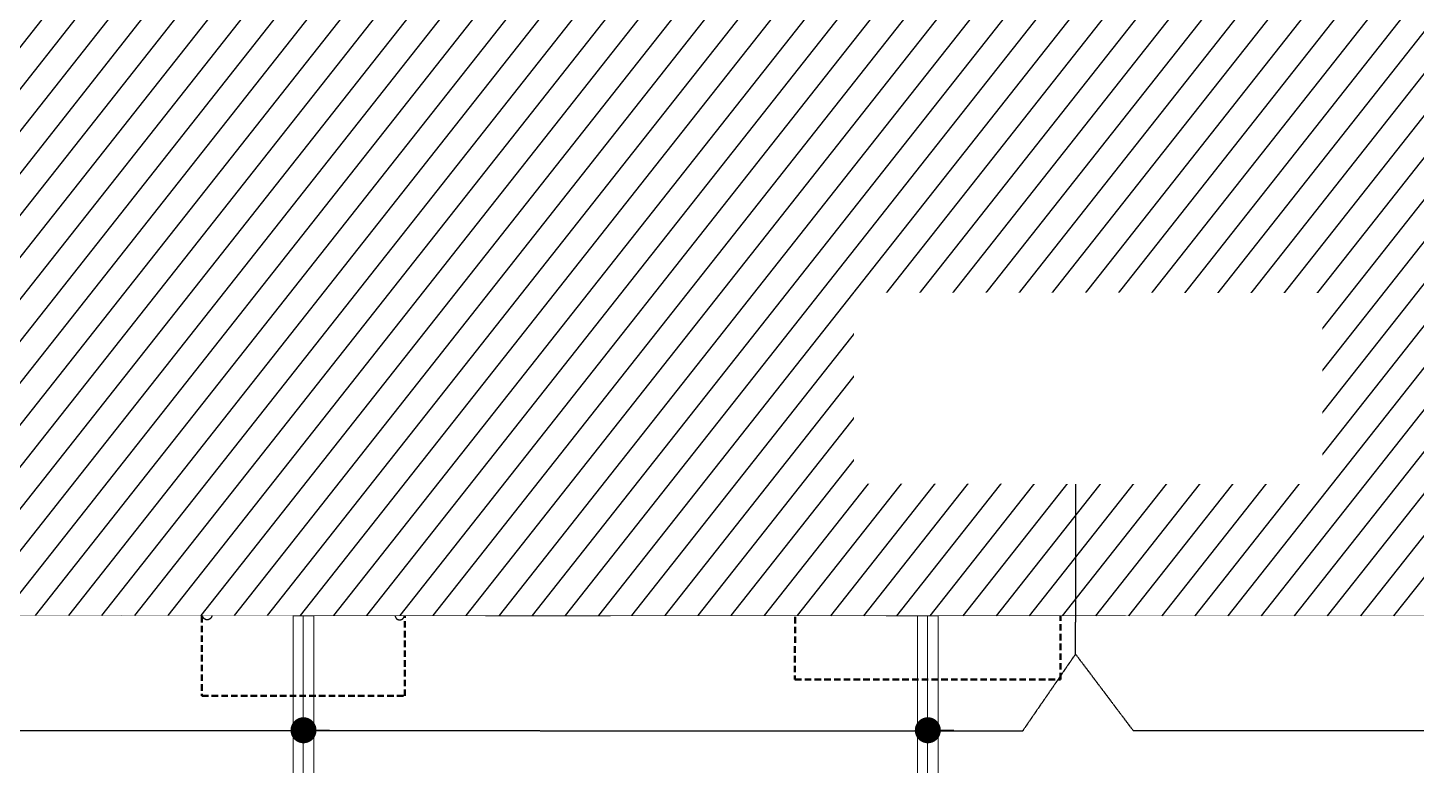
# Model space of a CAD drawing. Header units: centimetres. Extents: x -6122352 to 4157695, y -1694241 to 1947892.
# Drawn here: x 72254 to 85598, y -194702 to -187613 of the extents above; entities that cross this region are included whole.
import ezdxf
from ezdxf.xclip import XClip

# ---------------------------------------------------------------- set-up
doc = ezdxf.new("R2010")
doc.units = ezdxf.units.CM
doc.header["$MEASUREMENT"] = 0
doc.header["$XCLIPFRAME"] = 2
for name, pattern in [('DASHED2', [0.375, 0.25, -0.125]), ('XR-AR-MID-SETTING OUT FOR MASTER$0$23585-XR-AR-MID-GROUND FLOOR$0$23261-XR-AR-SI-GF$0$HIDDEN', [0.375, 0.25, -0.125]), ('XR-AR-MID-SETTING OUT FOR MASTER$0$23585-XR-AR-MID-GROUND FLOOR$0$945-4P-1-101-GROUND FLOOR PLAN$0$XR-MIDDLE-GROUND FLOOR PLAN$0$HIDDEN', [9.525, 6.35, -3.175]), ('XR-AR-MID-SETTING OUT FOR MASTER$0$23585-XR-AR-MID-GROUND FLOOR$0$945-4P-1-101-GROUND FLOOR PLAN$0$XR-MIDDLE-GROUND FLOOR PLAN$0$HIDDEN2', [0.1875, 0.125, -0.0625])]:
    doc.linetypes.add(name, pattern=pattern)
doc.layers.add('08-Compound Wall-4', color=7, linetype='Continuous', lineweight=25, true_color=0xff4405)
for name, color, linetype, lineweight in [('23585-XR-AR-DAMAC PLOT LIMITS$0$1-Mid units', 41, 'Continuous', 5), ('@ Foundations', 4, 'DASHED2', 50), ('A-ANNO-TEXT', 3, 'Continuous', 25), ('XR-AR-MID-SETTING OUT FOR MASTER$0$23585-XR-AR-MID-GROUND FLOOR$0$$A-GLAZ-WNDO', 232, 'Continuous', 9), ('XR-AR-MID-SETTING OUT FOR MASTER$0$23585-XR-AR-MID-GROUND FLOOR$0$$A-WALL', 1, 'Continuous', 5), ('XR-AR-MID-SETTING OUT FOR MASTER$0$23585-XR-AR-MID-GROUND FLOOR$0$A-DOOR', 31, 'Continuous', 5), ('XR-AR-MID-SETTING OUT FOR MASTER$0$23585-XR-AR-MID-GROUND FLOOR$0$A-DOOR-FULL', 1, 'Continuous', 9), ('XR-AR-MID-SETTING OUT FOR MASTER$0$23585-XR-AR-MID-GROUND FLOOR$0$A-FLOR-OVHD', 9, 'XR-AR-MID-SETTING OUT FOR MASTER$0$23585-XR-AR-MID-GROUND FLOOR$0$23261-XR-AR-SI-GF$0$HIDDEN', 15), ('XR-AR-MID-SETTING OUT FOR MASTER$0$23585-XR-AR-MID-GROUND FLOOR$0$A-FLOR-PATT', 8, 'Continuous', 5), ('XR-AR-MID-SETTING OUT FOR MASTER$0$23585-XR-AR-MID-GROUND FLOOR$0$A-GLAZ-SILL', 8, 'Continuous', 5), ('XR-AR-MID-SETTING OUT FOR MASTER$0$23585-XR-AR-MID-GROUND FLOOR$0$A-GLAZ-WNDO', 232, 'Continuous', 9), ('XR-AR-MID-SETTING OUT FOR MASTER$0$23585-XR-AR-MID-GROUND FLOOR$0$A-WALL', 7, 'Continuous', 30), ('XR-AR-MID-SETTING OUT FOR MASTER$0$23585-XR-AR-MID-GROUND FLOOR$0$A-WALL-FNSH', 9, 'Continuous', 5), ('XR-AR-MID-SETTING OUT FOR MASTER$0$23585-XR-AR-MID-GROUND FLOOR$0$S-COLS', 51, 'Continuous', 40)]:
    doc.layers.add(name, color=color, linetype=linetype, lineweight=lineweight)
for name, color, linetype in [('@MI-REF LAYER', 7, 'Continuous'), ('B_TH_4', 7, 'Continuous'), ('XR-AR-MID-SETTING OUT FOR MASTER$0$23585-XR-AR-MID-GROUND FLOOR$0$A-Flor-Strs', 1, 'Continuous'), ('XR-AR-MID-SETTING OUT FOR MASTER$0$23585-XR-AR-MID-GROUND FLOOR$0$GS-HATCH-FLOOR TILE', 251, 'Continuous')]:
    doc.layers.add(name, color=color, linetype=linetype)

# ---------------------------------------------------------------- blocks, each defined once
blk = doc.blocks.new('23585-XR-AR-DAMAC PLOT LIMITS')
at = {"layer": '23585-XR-AR-DAMAC PLOT LIMITS$0$1-Mid units', "color": 251, "true_color": 0x636466}
for points in [[(496575.221, 2768838.471), (496579.275, 2768842.894), (496596.97, 2768826.681), (496592.916, 2768822.257)], [(496571.168, 2768834.047), (496575.221, 2768838.471), (496592.916, 2768822.257), (496588.863, 2768817.833)], [(496567.115, 2768829.623), (496571.168, 2768834.047), (496588.863, 2768817.833), (496584.81, 2768813.409)]]:
    blk.add_lwpolyline(points, close=True, dxfattribs=at)
blk = doc.blocks.new('A$Cf093b529')
at = {"layer": 'A-ANNO-TEXT'}
blk.add_blockref('23585-XR-AR-DAMAC PLOT LIMITS', (-495391.99, -2768603.442), dxfattribs=at)
blk = doc.blocks.new('XR-AR-MID-SETTING OUT FOR MASTER$0$23585-XR-AR-MID-GROUND FLOOR$0$945-4P-1-101-GROUND FLOOR PLAN$0$XR-MIDDLE-CAR PARK HATCH')
at = {"layer": 'XR-AR-MID-SETTING OUT FOR MASTER$0$23585-XR-AR-MID-GROUND FLOOR$0$A-FLOR-PATT'}
blk.add_lwpolyline([(9250, 100), (9250, 5500), (15050, 5503), (15050, 100)], close=True, dxfattribs=at)
blk = doc.blocks.new('*U130')
for points in [[(91, 0), (41, 0), (41, 1021), (91, 1021)], [(0, 0), (38, 0), (38, -50), (50, -50), (50, -122), (0, -122)], [(1100, 0), (1062, 0), (1062, -50), (1050, -50), (1050, -122), (1100, -122)]]:
    blk.add_lwpolyline(points, close=True)
at = {"color": 8, "linetype": 'XR-AR-MID-SETTING OUT FOR MASTER$0$23585-XR-AR-MID-GROUND FLOOR$0$945-4P-1-101-GROUND FLOOR PLAN$0$XR-MIDDLE-GROUND FLOOR PLAN$0$HIDDEN2'}
blk.add_arc((41, 0), 1021, 0, 90, dxfattribs=at)
at = {"layer": 'XR-AR-MID-SETTING OUT FOR MASTER$0$23585-XR-AR-MID-GROUND FLOOR$0$A-GLAZ-SILL', "linetype": 'XR-AR-MID-SETTING OUT FOR MASTER$0$23585-XR-AR-MID-GROUND FLOOR$0$945-4P-1-101-GROUND FLOOR PLAN$0$XR-MIDDLE-GROUND FLOOR PLAN$0$HIDDEN2', "ltscale": 3}
blk.add_lwpolyline([(0, 0), (1100, 0), (1100, -122), (0, -122)], close=True, dxfattribs=at)
blk = doc.blocks.new('*U27')
for points in [[(91, 0), (41, 0), (41, 1021), (91, 1021)], [(0, 0), (38, 0), (38, -50), (50, -50), (50, -250), (0, -250)], [(1100, 0), (1062, 0), (1062, -50), (1050, -50), (1050, -250), (1100, -250)]]:
    blk.add_lwpolyline(points, close=True)
at = {"color": 8, "linetype": 'XR-AR-MID-SETTING OUT FOR MASTER$0$23585-XR-AR-MID-GROUND FLOOR$0$945-4P-1-101-GROUND FLOOR PLAN$0$XR-MIDDLE-GROUND FLOOR PLAN$0$HIDDEN2'}
blk.add_arc((41, 0), 1021, 0, 90, dxfattribs=at)
at = {"layer": 'XR-AR-MID-SETTING OUT FOR MASTER$0$23585-XR-AR-MID-GROUND FLOOR$0$A-GLAZ-SILL', "linetype": 'XR-AR-MID-SETTING OUT FOR MASTER$0$23585-XR-AR-MID-GROUND FLOOR$0$945-4P-1-101-GROUND FLOOR PLAN$0$XR-MIDDLE-GROUND FLOOR PLAN$0$HIDDEN2', "ltscale": 3}
blk.add_lwpolyline([(0, 0), (1100, 0), (1100, -250), (0, -250)], close=True, dxfattribs=at)
blk = doc.blocks.new('XR-AR-MID-SETTING OUT FOR MASTER$0$23585-XR-AR-MID-GROUND FLOOR$0$945-4P-1-101-GROUND FLOOR PLAN$0$XR-MIDDLE-GROUND FLOOR PLAN$0$A$C70344426')
at = {"layer": 'XR-AR-MID-SETTING OUT FOR MASTER$0$23585-XR-AR-MID-GROUND FLOOR$0$A-GLAZ-SILL'}
blk.add_line((0.25, 2.65), (0.25, 0), dxfattribs=at)
at = {"layer": 'XR-AR-MID-SETTING OUT FOR MASTER$0$23585-XR-AR-MID-GROUND FLOOR$0$A-GLAZ-WNDO'}
for p, q in [((0, 2.65), (0, 2.6)), ((0, 2.65), (0.25, 2.65)), ((0, 2.6), (0.15, 2.6)), ((0.15, 2.6), (0.15, 2.65)), ((0.15, 2.6), (0.15, 0)), ((0, 1.8), (0, 1.75)), ((0.15, 1.8), (0, 1.8)), ((0, 1.75), (0.15, 1.75)), ((0.15, 1.75), (0.15, 1.8)), ((0, 0.9), (0, 0.85)), ((0.15, 0.9), (0, 0.9)), ((0, 0.85), (0.15, 0.85)), ((0, 0.85), (0, 0.05)), ((0.15, 0.85), (0.15, 0.9)), ((0.15, 0.05), (0, 0.05)), ((0, 0), (0, 0.05)), ((0.15, 0), (0.15, 0.05)), ((0.25, 0), (0, 0))]:
    blk.add_line(p, q, dxfattribs=at)
blk.add_lwpolyline([(0.05, 1.8), (0.05, 2.6), (0, 2.6), (0, 0.9), (0.05, 0.9), (0.05, 1.75)], dxfattribs=at)
blk.add_lwpolyline([(0, 0.85), (0, 0.05), (0.05, 0.05), (0.05, 0.85)], close=True, dxfattribs=at)
blk = doc.blocks.new('*U28')
for points in [[(0, 70), (38, 70), (38, 120), (50, 120), (50, 180), (0, 180)], [(1100, 70), (1062, 70), (1062, 120), (1050, 120), (1050, 180), (1100, 180)], [(91, 70), (41, 70), (41, -951), (91, -951)]]:
    blk.add_lwpolyline(points, close=True)
at = {"color": 8, "linetype": 'XR-AR-MID-SETTING OUT FOR MASTER$0$23585-XR-AR-MID-GROUND FLOOR$0$945-4P-1-101-GROUND FLOOR PLAN$0$XR-MIDDLE-GROUND FLOOR PLAN$0$HIDDEN2'}
blk.add_arc((41, 70), 1021, 270, 0, dxfattribs=at)
at = {"layer": 'XR-AR-MID-SETTING OUT FOR MASTER$0$23585-XR-AR-MID-GROUND FLOOR$0$A-GLAZ-SILL', "linetype": 'XR-AR-MID-SETTING OUT FOR MASTER$0$23585-XR-AR-MID-GROUND FLOOR$0$945-4P-1-101-GROUND FLOOR PLAN$0$XR-MIDDLE-GROUND FLOOR PLAN$0$HIDDEN2', "ltscale": 3}
blk.add_lwpolyline([(0, 70), (1100, 70), (1100, 180), (0, 180)], close=True, dxfattribs=at)
blk = doc.blocks.new('XR-AR-MID-SETTING OUT FOR MASTER$0$23585-XR-AR-MID-GROUND FLOOR$0$945-4P-1-101-GROUND FLOOR PLAN$0$XR-MIDDLE-GROUND FLOOR PLAN$0$A$C2DB306E2')
at = {"layer": 'XR-AR-MID-SETTING OUT FOR MASTER$0$23585-XR-AR-MID-GROUND FLOOR$0$A-DOOR-FULL'}
for p, q in [((0.15, 1.25), (0.05, 1.25)), ((0.05, 1.25), (0.05, 1.2)), ((0.15, 1.2), (0.15, 1.25)), ((0.05, 1.2), (0.15, 1.2)), ((0, 0.8), (0, 0)), ((0, 0.8), (0.04, 0.8)), ((0.04, 0.8), (0.04, 0)), ((0.05, 0.35), (0.05, 0.4)), ((0.05, 0.4), (0.15, 0.4)), ((0.15, 0.35), (0.05, 0.35)), ((0.15, 0.4), (0.15, 0.35)), ((0, 0), (0.04, 0))]:
    blk.add_line(p, q, dxfattribs=at)
at = {"layer": 'XR-AR-MID-SETTING OUT FOR MASTER$0$23585-XR-AR-MID-GROUND FLOOR$0$A-GLAZ-SILL', "linetype": 'XR-AR-MID-SETTING OUT FOR MASTER$0$23585-XR-AR-MID-GROUND FLOOR$0$945-4P-1-101-GROUND FLOOR PLAN$0$XR-MIDDLE-GROUND FLOOR PLAN$0$HIDDEN2', "ltscale": 3}
for p, q in [((0.05, 1.2), (0.05, 0.4)), ((0.15, 1.2), (0.15, 0.4))]:
    blk.add_line(p, q, dxfattribs=at)
blk = doc.blocks.new('XR-AR-MID-SETTING OUT FOR MASTER$0$23585-XR-AR-MID-GROUND FLOOR$0$945-4P-1-101-GROUND FLOOR PLAN$0$XR-MIDDLE-GROUND FLOOR PLAN$0$WRFWF')
at = {"layer": 'XR-AR-MID-SETTING OUT FOR MASTER$0$23585-XR-AR-MID-GROUND FLOOR$0$A-FLOR-OVHD', "linetype": 'XR-AR-MID-SETTING OUT FOR MASTER$0$23585-XR-AR-MID-GROUND FLOOR$0$945-4P-1-101-GROUND FLOOR PLAN$0$XR-MIDDLE-GROUND FLOOR PLAN$0$HIDDEN', "ltscale": 0.1}
for p, q in [((9250, 14090), (9250, 9909)), ((10350, 14089), (9250, 14089)), ((10350, 13809), (9250, 13809)), ((10350, 13529), (9250, 13529)), ((10350, 13249), (9250, 13249)), ((10350, 12969), (9250, 12969)), ((10350, 12689), (9250, 12689)), ((10350, 12409), (9250, 12409)), ((10350, 12129), (9250, 12129)), ((10350, 11849), (9250, 11849)), ((10350, 11569), (9250, 11569)), ((10350, 11289), (9250, 11289)), ((10350, 11009), (9250, 11009)), ((10350, 11009), (10350, 9909)), ((10350, 9909), (9250, 9909))]:
    blk.add_line(p, q, dxfattribs=at)
blk.add_lwpolyline([(10350, 14370), (10350, 11009)], dxfattribs=at)
blk = doc.blocks.new('*U26')
at = {"color": 0, "linetype": 'ByBlock'}
blk.add_line((0, 300), (0, 0), dxfattribs=at)
at = {"color": 0, "linetype": 'ByBlock', "const_width": 15}
blk.add_lwpolyline([(195, 188), (0, 300), (-195, 188)], dxfattribs=at)
blk.add_circle((0, 0), 45)
blk = doc.blocks.new('XR-AR-MID-SETTING OUT FOR MASTER$0$23585-XR-AR-MID-GROUND FLOOR$0$A$C08698786')
at = {"layer": 'XR-AR-MID-SETTING OUT FOR MASTER$0$23585-XR-AR-MID-GROUND FLOOR$0$S-COLS', "color": 252, "lineweight": 30}
for points in [[(5900, 11147), (5900, 9747), (6100, 9747), (6100, 11147)], [(-100, 9157), (-100, 7757), (100, 7757), (100, 9157)], [(-100, 6700), (-100, 5500), (100, 5500), (100, 6700)], [(5900, 6500), (5900, 5500), (6100, 5500), (6100, 6500)]]:
    blk.add_lwpolyline(points, close=True, dxfattribs=at)
blk = doc.blocks.new('XR-AR-MID-SETTING OUT FOR MASTER')
at = {"layer": 'XR-AR-MID-SETTING OUT FOR MASTER$0$23585-XR-AR-MID-GROUND FLOOR$0$A-Flor-Strs', "color": 8}
for p, q in [((5900, 5803), (4250, 5803)), ((5900, 5503), (4250, 5503))]:
    blk.add_line(p, q, dxfattribs=at)
at = {"layer": 'XR-AR-MID-SETTING OUT FOR MASTER$0$23585-XR-AR-MID-GROUND FLOOR$0$A-WALL', "color": 8}
for points in [[(100, 19473), (-100, 19473), (-100, 5500), (100, 5500), (100, 8850), (1100, 8850), (1100, 8950), (100, 8950), (100, 10950), (2100, 10950), (2100, 9950), (2200, 9950), (2200, 11150), (2100, 11150), (2100, 11050), (100, 11050)], [(5900, 19473), (6100, 19473), (6100, 5500), (5900, 5500), (5900, 14853), (5500, 14853), (5500, 14953), (5900, 14953)], [(3400, 12203), (3500, 12203), (3500, 11503), (4400, 11503), (4400, 11253), (3650, 11253), (3650, 11028), (3400, 11028)], [(4250, 5500), (3050, 5500), (3050, 5750), (4000, 5750), (4000, 8850), (3300, 8850), (3300, 8950), (3400, 8950), (3400, 9928), (3650, 9928), (3650, 9100), (4250, 9100)], [(2100, 8950), (2100, 9050), (2200, 9050), (2200, 8950), (2300, 8950), (2300, 8850), (2000, 8850), (2000, 8950)], [(100, 5750), (400, 5750), (400, 5500), (100, 5500)]]:
    blk.add_lwpolyline(points, close=True, dxfattribs=at)
blk.add_lwpolyline([(2100, 11050), (2100, 10950)], dxfattribs=at)
at = {"layer": 'XR-AR-MID-SETTING OUT FOR MASTER$0$23585-XR-AR-MID-GROUND FLOOR$0$A-WALL-FNSH', "color": 8}
for points in [[(2080, 10930), (120, 10930), (120, 8973), (1100, 8973), (1100, 8953)], [(2100, 9950), (2080, 9950), (2080, 10930)]]:
    blk.add_lwpolyline(points, dxfattribs=at)
at = {"layer": '08-Compound Wall-4', "ltscale": 100}
blk.add_blockref('XR-AR-MID-SETTING OUT FOR MASTER$0$23585-XR-AR-MID-GROUND FLOOR$0$945-4P-1-101-GROUND FLOOR PLAN$0$XR-MIDDLE-CAR PARK HATCH', (-9150, 0), dxfattribs=at)
at = {"layer": 'XR-AR-MID-SETTING OUT FOR MASTER$0$23585-XR-AR-MID-GROUND FLOOR$0$$A-GLAZ-WNDO', "color": 8, "xscale": -1000.000000000001, "yscale": 1000.000000000001, "zscale": 1000.000000000001, "rotation": 270}
blk.add_blockref('XR-AR-MID-SETTING OUT FOR MASTER$0$23585-XR-AR-MID-GROUND FLOOR$0$945-4P-1-101-GROUND FLOOR PLAN$0$XR-MIDDLE-GROUND FLOOR PLAN$0$A$C70344426', (400, 5500), dxfattribs=at)
at = {"layer": 'XR-AR-MID-SETTING OUT FOR MASTER$0$23585-XR-AR-MID-GROUND FLOOR$0$$A-WALL', "color": 8}
blk.add_blockref('XR-AR-MID-SETTING OUT FOR MASTER$0$23585-XR-AR-MID-GROUND FLOOR$0$945-4P-1-101-GROUND FLOOR PLAN$0$XR-MIDDLE-GROUND FLOOR PLAN$0$WRFWF', (-9150, -797), dxfattribs=at)
at = {"layer": 'XR-AR-MID-SETTING OUT FOR MASTER$0$23585-XR-AR-MID-GROUND FLOOR$0$A-DOOR', "color": 8, "xscale": -1000.000000000001, "yscale": 1000.000000000001, "zscale": 1000.000000000001, "rotation": 270}
blk.add_blockref('XR-AR-MID-SETTING OUT FOR MASTER$0$23585-XR-AR-MID-GROUND FLOOR$0$945-4P-1-101-GROUND FLOOR PLAN$0$XR-MIDDLE-GROUND FLOOR PLAN$0$A$C2DB306E2', (750, 8800), dxfattribs=at)
at = {"layer": 'XR-AR-MID-SETTING OUT FOR MASTER$0$23585-XR-AR-MID-GROUND FLOOR$0$A-DOOR-FULL', "color": 8, "rotation": 90}
blk.add_blockref('*U27', (3400, 9928), dxfattribs=at)
at = {"layer": 'XR-AR-MID-SETTING OUT FOR MASTER$0$23585-XR-AR-MID-GROUND FLOOR$0$A-DOOR-FULL', "color": 8, "xscale": 0.8181820445283869, "yscale": 0.8181820445283869, "zscale": 0.8181820445283869, "rotation": 90}
blk.add_blockref('*U130', (2100, 9050), dxfattribs=at)
at = {"layer": 'XR-AR-MID-SETTING OUT FOR MASTER$0$23585-XR-AR-MID-GROUND FLOOR$0$A-DOOR-FULL', "color": 8, "xscale": -0.909090909090913, "yscale": 0.909090909090913, "zscale": 0.909090909090913}
blk.add_blockref('*U28', (3300, 8786), dxfattribs=at)
at = {"layer": 'XR-AR-MID-SETTING OUT FOR MASTER$0$23585-XR-AR-MID-GROUND FLOOR$0$A-Flor-Strs', "color": 8}
blk.add_blockref('*U26', (5075, 5502), dxfattribs=at)
at = {"layer": 'XR-AR-MID-SETTING OUT FOR MASTER$0$23585-XR-AR-MID-GROUND FLOOR$0$GS-HATCH-FLOOR TILE', "color": 8}
blk.add_blockref('XR-AR-MID-SETTING OUT FOR MASTER$0$23585-XR-AR-MID-GROUND FLOOR$0$A$C08698786', (0, 0), dxfattribs=at)
blk = doc.blocks.new('MID UNIT')
at = {"xscale": 0.001, "yscale": 0.001, "zscale": 0.001}
blk.add_blockref('XR-AR-MID-SETTING OUT FOR MASTER', (0, 0), dxfattribs=at)
blk = doc.blocks.new('TH_4')
blk.add_blockref('MID UNIT', (495802.305, 2769130.514))
at = {"xscale": -1}
blk.add_blockref('MID UNIT', (495814.305, 2769130.514), dxfattribs=at)
blk.add_blockref('MID UNIT', (495814.305, 2769130.514))
blk = doc.blocks.new('23585-XR-AR-MALDIVE-3$0$TH_4')
at = {"layer": 'B_TH_4', "xscale": 1.000039184446315, "yscale": 1.000039184446315, "zscale": 1.000039184446315}
blk.add_blockref('TH_4', (-19.427, -108.507), dxfattribs=at)
at = {"layer": '@ Foundations', "linetype": 'DASHED2', "ltscale": 0.25}
for points in [[(495807.13, 2769139.687), (495809.48, 2769139.687), (495809.48, 2769142.637), (495807.13, 2769142.637)], [(495813.03, 2769135.4), (495815.58, 2769135.4), (495815.58, 2769140.5), (495813.03, 2769140.5)], [(495807.33, 2769135.24), (495809.28, 2769135.24), (495809.28, 2769137.79), (495807.33, 2769137.79)]]:
    blk.add_lwpolyline(points, close=True, dxfattribs=at)
blk = doc.blocks.new('_Dot')
at = {"color": 0, "linetype": 'ByBlock', "lineweight": -2}
blk.add_line((-0.5, 0), (-1, 0), dxfattribs=at)
at = {"color": 0, "linetype": 'ByBlock', "const_width": 0.5}
blk.add_lwpolyline([(-0.25, 0, 1), (0.25, 0, 1)], format="xyb", close=True, dxfattribs=at)

msp = doc.modelspace()

# ---------------------------------------------------------------- block references
at = {"layer": '@MI-REF LAYER', "xscale": 1000, "yscale": 1000, "zscale": 1000, "rotation": 312.4882903633292}
msp.add_blockref('A$Cf093b529', (-891608.73293, 539022.72011), dxfattribs=at)

# ---------------------------------------------------------------- next in the draw order: block references
at = {"layer": '@MI-REF LAYER'}
ref = msp.add_blockref('23585-XR-AR-MALDIVE-3$0$TH_4', (-496224457.92983, -2769241307.74582), dxfattribs=dict(at, xscale=1000, yscale=1000, zscale=1000, rotation=359.9898394850995))
XClip(ref).set_block_clipping_path([(495793.2129187866, 2769130.5138946148), (495793.2155162978, 2769154.454006203), (495802.2925383176, 2769154.4002566789), (495808.2926756607, 2769154.4068803182), (495814.2925463093, 2769154.4137985762), (495820.2925448639, 2769154.4205695186), (495826.2925458758, 2769154.4273404637), (495835.3955817434, 2769154.4538551397), (495835.3942715663, 2769130.5131762265)])

# ---------------------------------------------------------------- next in the draw order: linework, layer by layer
at = {"layer": '@MI-REF LAYER', "linetype": 'DASHED2', "extrusion": (2.53391e-12, 6.92406e-09, 1), "elevation": 20.83253}
for points in [[(68903.93198, -194368.29651), (81818.03545, -194369.79979), (82324.34519, -193633.41357)], [(92903.94094, -194372.19206), (82880.04464, -194371.02006), (82324.34519, -193633.41357)]]:
    msp.add_lwpolyline(points, dxfattribs=at)

# ---------------------------------------------------------------- next in the draw order: block references
at = {"layer": '@MI-REF LAYER', "extrusion": (1.4299e-11, 6.92405e-09, 1), "xscale": -250, "yscale": 250.0000000000001, "zscale": 250.0000000000001, "rotation": 359.9265340662266}
for p in [(74904.15073, -194365.42223, -0.00134), (80903.93199, -194365.38277, -0.00134)]:
    msp.add_blockref('_Dot', p, dxfattribs=at)

# ---------------------------------------------------------------- next in the draw order: wipeouts: each hides what was drawn before it
at = {"color": 10}
msp.add_wipeout([(99052.66757, -193265.1598), (99054.96399, -178991.32855), (92806.59009, -178986.02643), (92806.58228, -179290.85011), (69005.1485, -179285.56207), (69005.20162, -178985.98352), (62755.09063, -178984.87516), (62753.02314, -193258.72262), (99052.66678, -193269.62058)], dxfattribs=at).dxf.layer = '@MI-REF LAYER'

# ---------------------------------------------------------------- next in the draw order: hatches: boundary and pattern name
at = {"layer": '@MI-REF LAYER', "transparency": 33554508}
h = msp.add_hatch(dxfattribs=at)
h.set_pattern_fill('ANSI31', color=256, scale=2000, angle=186.72236)
h.paths.add_polyline_path([(99052.66678, -193269.6205), (99056.7466, -178991.32884), (92806.58645, -178990.3233), (92806.33141, -179290.88026), (69005.39943, -179285.56212), (69005.50087, -178985.99974), (62755.09062, -178984.8913), (62752.94859, -193258.72259)])

# ---------------------------------------------------------------- next in the draw order: linework, layer by layer
at = {"layer": '@MI-REF LAYER', "const_width": 5}
msp.add_lwpolyline([(99052.66678, -193269.6205), (99056.7466, -178991.32884), (92806.58645, -178990.3233), (92806.33141, -179290.88026), (69005.39943, -179285.56212), (69005.50087, -178985.99974), (62755.09062, -178984.8913), (62752.94859, -193258.72259)], close=True, dxfattribs=at)
at = {"layer": '@MI-REF LAYER', "linetype": 'DASHED2', "extrusion": (2.53391e-12, 6.92406e-09, 1), "elevation": 20.83252}
msp.add_lwpolyline([(82324.34519, -193633.41357), (82326.24761, -191977.72533)], dxfattribs=at)

# ---------------------------------------------------------------- next in the draw order: wipeouts: each hides what was drawn before it
at = {"color": 6}
msp.add_wipeout([(80194.27523, -190160.15313), (84694.27516, -190160.93287), (84693.95698, -191997.14435), (80193.95705, -191996.3646)], dxfattribs=at).translate(0, 0, 0.00012).dxf.layer = '@MI-REF LAYER'

doc.saveas('drawing.dxf')
